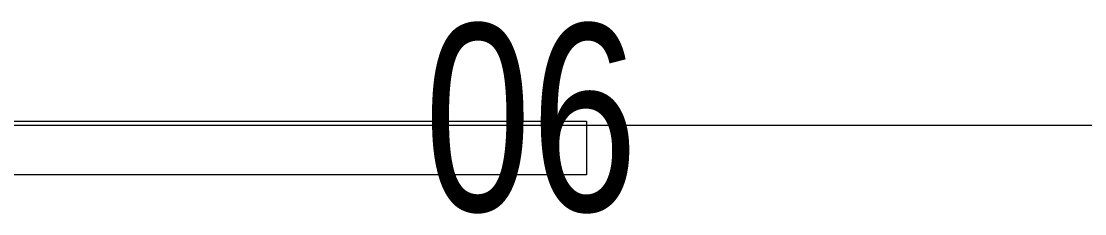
# Model space of a CAD drawing. Header units: inches. Extents: x -12418 to 57169, y -29325 to 19878.
# Drawn here: x 42999.1 to 43496.3, y -2888.8 to -2798.8 of the extents above; entities that cross this region are included whole.
import ezdxf

# ---------------------------------------------------------------- set-up
doc = ezdxf.new("R2010")
doc.units = ezdxf.units.IN
doc.header["$LTSCALE"] = 25
doc.header["$MEASUREMENT"] = 0
doc.linetypes.add('DASHDOT', pattern=[25.4, 12.7, -6.35, 0, -6.35])
for name, color, linetype, lineweight in [('00-Ground Floor$0$72_EGR_EQP_TAG', 142, 'Continuous', 5), ('00-Ground Floor$0$LOADING', 253, 'Continuous', 5), ('00-Ground Floor$0$Walls', 251, 'Continuous', 5), ('E-LITE-CLNG-CNDT', 6, 'DASHDOT', 35)]:
    doc.layers.add(name, color=color, linetype=linetype, lineweight=lineweight)
doc.styles.add('00-Ground Floor$0$X3G_ENTITY_257CFD', font='swisscl.ttf', dxfattribs={"height": 200})

# ---------------------------------------------------------------- blocks, each defined once
blk = doc.blocks.new('00-Ground Floor')
at = {"layer": '00-Ground Floor$0$LOADING', "elevation": -0.01}
blk.add_lwpolyline([(42757.29, -2870.57), (42757.29, -2845.57), (43263.29, -2845.57), (43263.29, -2870.57), (42757.29, -2870.57)], dxfattribs=at)
at = {"layer": '00-Ground Floor$0$Walls'}
blk.add_line((41799.05, -2847.43, 0), (45182.93, -2847.43, 0), dxfattribs=at)
at = {"layer": '00-Ground Floor$0$72_EGR_EQP_TAG', "insert": (43237.41, -2800.08, -0.01), "char_height": 87.473, "attachment_point": 2, "style": '00-Ground Floor$0$X3G_ENTITY_257CFD'}
blk.add_mtext('06', dxfattribs=at)

msp = doc.modelspace()

# ---------------------------------------------------------------- block references
at = {"layer": 'E-LITE-CLNG-CNDT'}
msp.add_blockref('00-Ground Floor', (0, 0), dxfattribs=at)

doc.saveas('drawing.dxf')
